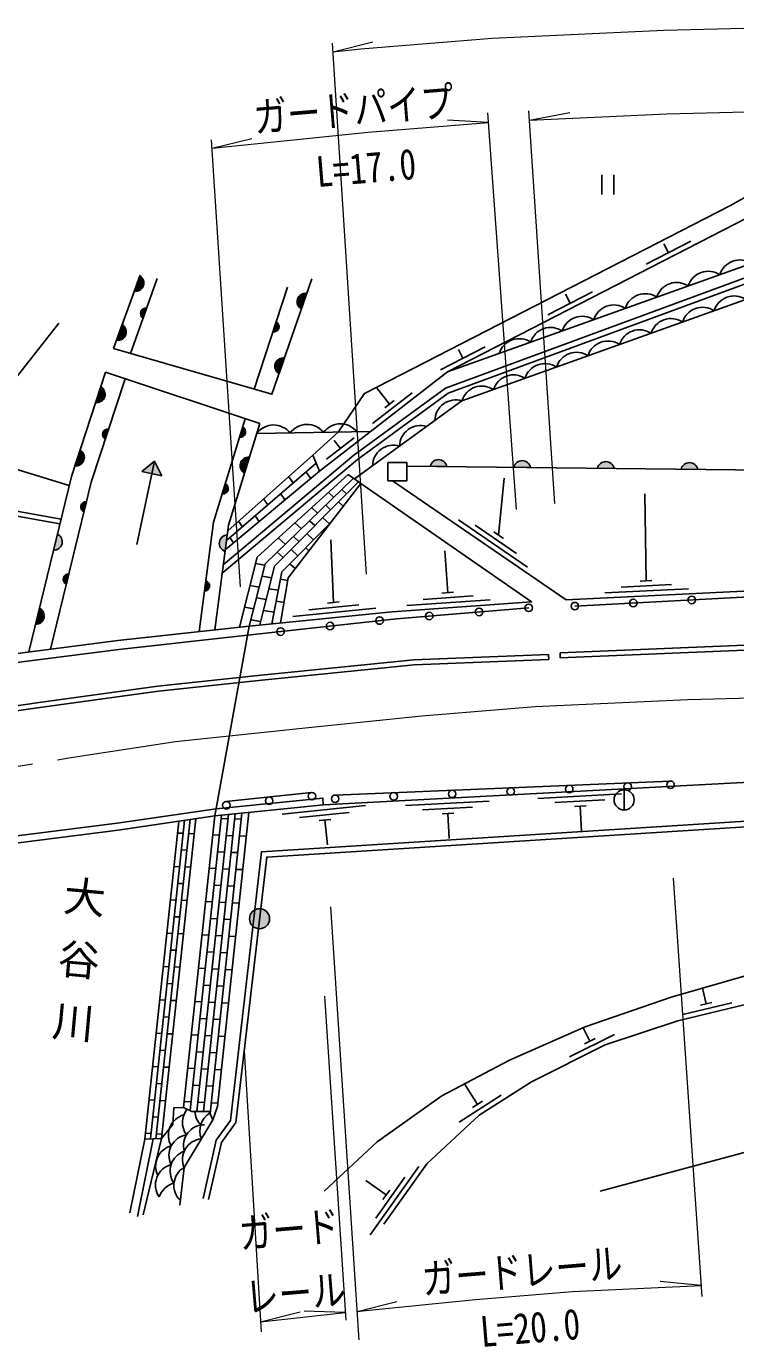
# Model space of a CAD drawing. Units: millimetres, scale not verified. Extents: x 40000 to 680000, y 20000 to 380000.
# Drawn here: x 402011 to 444436, y 259712 to 337708 of the extents above; entities that cross this region are included whole.
import ezdxf
from ezdxf.enums import TextEntityAlignment as Align

# ---------------------------------------------------------------- set-up
doc = ezdxf.new("R2010")
doc.units = ezdxf.units.MM
doc.header["$LTSCALE"] = 1000
doc.linetypes.add('CHAIN', pattern=[18.5, 12, -1.5, 3.5, -1.5])
for name, color, linetype, lineweight in [('M-BGD', 7, 'Continuous', 25), ('M-BMK', 2, 'CHAIN', 13), ('M-STR-HTXT', 7, 'Continuous', 13), ('M-STR-STR1', 1, 'Continuous', 25)]:
    doc.layers.add(name, color=color, linetype=linetype, lineweight=lineweight)
doc.layers.add('M-BMK-HTXT', color=7, linetype='Continuous')
doc.styles.add('@ＭＳ ゴシック', font='')
doc.styles.add('ＭＳ ゴシック', font='')
doc.styles.get('@ＭＳ ゴシック').set_extended_font_data('@MS Gothic')
doc.styles.get('ＭＳ ゴシック').set_extended_font_data('MS Gothic')

msp = doc.modelspace()

# ---------------------------------------------------------------- hatches: boundary and pattern name
at = {"layer": 'M-BGD'}
for points in [[(408806, 322796, -0.82183), (408471, 321864)], [(418457, 320807, -0.82183), (418779, 321744)], [(409003, 320267), (409215, 320856, 0.84072)], [(407419, 318945, 0.82183), (407755, 319877)], [(416766, 319434), (416960, 320029, -0.84072)], [(417129, 316954, -0.82183), (417452, 317890)], [(406479, 316167, -0.82183), (406170, 315225)], [(406746, 313038), (406942, 313632, 0.84072)], [(414958, 313753), (414774, 313155, 0.84072)], [(405235, 312382, -0.82183), (404925, 311441)], [(410131, 310844), (409533, 310970), (408935, 311096), (409694, 311730)], [(415065, 311007, -0.82183), (415357, 311954)], [(426167, 311413, -0.82183), (427157, 311401)], [(431166, 311354, -0.82183), (432157, 311343)], [(436166, 311295, -0.82183), (437157, 311284)], [(441166, 311236, -0.82183), (442156, 311225)], [(413919, 310373), (413735, 309775, 0.84072)], [(405617, 309301), (405470, 308693, -0.84072)], [(403646, 306401, 0.82183), (403880, 307364)], [(413901, 306336, -0.82183), (414031, 307318)], [(404569, 304985), (404421, 304377, -0.84072)], [(412669, 303951), (412751, 304572, -0.84072)], [(402804, 302936, -0.82183), (402571, 301973)], [(415363, 284391, -1), (416563, 284391, -0.41421), (415963, 283791, -0.41421)]]:
    msp.add_hatch(color=256, dxfattribs=at).paths.add_polyline_path(points)

# ---------------------------------------------------------------- linework, layer by layer
for p, q in [((436430, 328831), (436430, 327657)), ((437130, 328831), (437130, 327657)), ((439073, 323487), (441742, 324857)), ((440408, 324172), (440134, 324706)), ((446027, 323771), (427196, 317054)), ((409852, 322628), (408246, 318162)), ((408806, 322796), (408471, 321864)), ((417641, 322114), (415650, 316021)), ((418457, 320807), (418779, 321744)), ((433199, 320472), (435868, 321842)), ((434534, 321157), (434260, 321691)), ((409003, 320267), (409215, 320856)), ((407755, 319877), (407419, 318945)), ((416960, 320029), (416766, 319434)), ((426785, 317180), (429454, 318550)), ((428120, 317865), (427846, 318399)), ((417129, 316954), (417452, 317890)), ((406763, 317030), (415976, 313966)), ((406479, 316167), (406170, 315225)), ((423725, 315124), (422946, 316128)), ((422723, 313968), (425094, 315805)), ((423448, 314909), (424002, 315338)), ((406746, 313038), (406942, 313632)), ((414958, 313753), (414774, 313155)), ((415791, 313366), (422589, 313484)), ((419141, 312085), (420666, 313451)), ((419966, 311832), (421627, 313118)), ((420796, 312475), (420429, 312949)), ((405235, 312382), (404925, 311441)), ((414064, 307566), (419141, 312085)), ((419555, 311134), (419141, 312085)), ((408638, 306739), (409694, 311730)), ((409694, 311730), (408935, 311096)), ((409694, 311730), (410131, 310844)), ((413988, 306989), (419348, 311609)), ((415065, 311007), (415357, 311954)), ((471659, 310877), (424767, 311430)), ((426167, 311413), (427157, 311401)), ((431166, 311354), (432157, 311343)), ((436166, 311295), (437157, 311284)), ((441166, 311236), (442156, 311225)), ((410131, 310844), (408935, 311096)), ((413913, 306427), (419555, 311134)), ((417702, 310803), (417978, 310428)), ((418737, 311083), (419025, 310692)), ((430250, 307304), (430584, 310711)), ((413919, 310373), (413735, 309775)), ((417218, 309773), (417487, 309408)), ((420400, 309556), (420077, 309850)), ((421158, 309773), (420882, 310024)), ((439067, 304573), (438993, 309776)), ((405470, 308693), (405617, 309301)), ((416201, 309468), (416458, 309118)), ((419436, 308621), (419079, 308945)), ((420212, 308821), (419918, 309089)), ((420966, 309041), (420685, 309297)), ((414700, 308133), (414939, 307809)), ((415698, 308464), (415948, 308124)), ((419265, 307870), (418954, 308153)), ((420140, 307980), (419738, 308345)), ((427849, 308224), (431972, 305395)), ((403880, 307364), (403646, 306401)), ((413901, 306336), (414031, 307318)), ((418472, 307685), (418081, 308041)), ((419195, 307027), (418792, 307394)), ((419736, 307442), (419667, 307504)), ((428843, 307906), (431317, 306208)), ((429961, 307502), (430539, 307106)), ((414179, 307154), (414409, 306841)), ((417508, 306749), (417083, 307136)), ((418318, 306918), (417990, 307217)), ((418915, 306375), (418723, 306550)), ((420377, 303282), (420227, 307018)), ((417372, 305967), (417026, 306281)), ((418250, 306074), (417845, 306442)), ((427210, 303864), (427036, 306361)), ((404421, 304377), (404569, 304985)), ((415725, 305601), (416285, 305506)), ((418095, 305308), (417778, 305597)), ((412751, 304572), (412669, 303951)), ((415397, 304296), (415950, 304203)), ((416117, 304855), (416691, 304758)), ((417216, 304669), (417645, 304597)), ((437583, 304200), (440580, 304348)), ((438717, 304556), (439416, 304591)), ((415782, 303551), (416367, 303453)), ((416529, 304105), (417089, 304011)), ((424758, 303091), (429746, 303440)), ((425735, 303460), (428728, 303669)), ((426861, 303840), (427560, 303888)), ((436599, 303851), (441593, 304098)), ((402804, 302936), (402571, 301973)), ((415069, 302992), (415614, 302900)), ((416204, 302800), (416836, 302693)), ((416962, 303352), (417426, 303274)), ((417949, 302435), (422924, 302934)), ((418914, 302834), (421899, 303133)), ((420029, 303247), (420725, 303317)), ((415446, 302248), (416042, 302147)), ((416709, 302035), (416803, 302019)), ((433255, 299872), (433243, 300172)), ((433936, 299967), (433923, 300266)), ((420475, 291780), (440519, 292615)), ((413958, 291390), (419071, 291935)), ((437594, 291841), (432601, 291574)), ((437755, 292091), (437755, 290891)), ((422293, 291144), (417320, 290632)), ((429684, 291417), (424691, 291150)), ((428702, 291064), (425706, 290904)), ((436611, 291488), (433615, 291328)), ((435479, 291127), (434780, 291090)), ((435129, 291108), (435210, 289610)), ((411149, 290214), (409107, 271223)), ((411486, 290263), (409441, 271236)), ((411824, 290313), (409774, 271250)), ((412162, 290363), (410108, 271263)), ((411427, 273108), (413283, 290529)), ((411812, 272929), (413691, 290570)), ((412210, 272883), (414099, 290611)), ((412614, 272883), (414507, 290653)), ((413003, 272747), (414915, 290694)), ((413452, 273176), (415323, 290735)), ((413672, 290386), (414073, 290367)), ((414475, 290348), (414877, 290329)), ((421329, 290743), (418345, 290436)), ((420216, 290327), (419520, 290255)), ((419868, 290291), (420022, 288799)), ((427569, 290703), (426870, 290666)), ((427220, 290684), (427300, 289186)), ((411073, 289507), (411403, 289492)), ((411734, 289476), (412065, 289460)), ((413164, 289409), (413566, 289390)), ((413967, 289371), (414369, 289352)), ((414770, 289333), (415172, 289314)), ((411296, 288496), (411627, 288480)), ((413460, 288394), (413861, 288375)), ((414263, 288356), (414664, 288337)), ((410859, 287515), (411189, 287499)), ((411520, 287484), (411850, 287468)), ((412952, 287416), (413353, 287398)), ((413755, 287379), (414157, 287360)), ((414558, 287341), (414960, 287322)), ((411082, 286503), (411413, 286488)), ((413247, 286401), (413649, 286383)), ((414050, 286364), (414452, 286345)), ((410644, 285523), (410975, 285507)), ((411306, 285492), (411636, 285476)), ((412740, 285424), (413141, 285405)), ((413543, 285386), (413944, 285368)), ((414346, 285349), (414747, 285330)), ((410868, 284511), (411199, 284496)), ((413035, 284409), (413437, 284390)), ((413838, 284371), (414240, 284353)), ((410430, 283531), (410761, 283515)), ((411091, 283500), (411422, 283484)), ((412527, 283432), (412929, 283413)), ((413330, 283394), (413732, 283375)), ((414134, 283356), (414535, 283337)), ((410654, 282519), (410984, 282504)), ((412823, 282417), (413224, 282398)), ((413626, 282379), (414027, 282360)), ((410216, 281539), (410547, 281523)), ((410877, 281508), (411208, 281492)), ((412315, 281440), (412717, 281421)), ((413118, 281402), (413520, 281383)), ((413921, 281364), (414323, 281345)), ((410440, 280527), (410770, 280511)), ((412610, 280425), (413012, 280406)), ((413414, 280387), (413815, 280368)), ((442655, 279312), (442431, 280239)), ((410002, 279547), (410333, 279531)), ((410663, 279515), (410994, 279500)), ((412103, 279448), (412504, 279429)), ((412906, 279410), (413307, 279391)), ((413709, 279372), (414111, 279353)), ((441268, 278668), (444184, 279374)), ((442315, 279230), (442995, 279395)), ((410225, 278535), (410556, 278519)), ((412398, 278433), (412800, 278414)), ((413201, 278395), (413603, 278376)), ((435702, 277075), (435297, 277880)), ((409788, 277554), (410118, 277539)), ((410449, 277523), (410780, 277508)), ((411890, 277455), (412292, 277436)), ((412694, 277418), (413095, 277399)), ((413497, 277380), (413898, 277361)), ((434496, 276134), (437177, 277480)), ((435389, 276918), (436014, 277232)), ((410011, 276543), (410342, 276527)), ((412186, 276440), (412587, 276421)), ((412989, 276403), (413391, 276384)), ((409574, 275562), (409904, 275547)), ((410235, 275531), (410565, 275516)), ((411678, 275463), (412080, 275444)), ((412481, 275425), (412883, 275406)), ((413284, 275388), (413686, 275369)), ((409797, 274551), (410128, 274535)), ((411974, 274448), (412375, 274429)), ((412777, 274410), (413178, 274391)), ((427888, 272243), (430415, 273859)), ((428990, 273304), (428207, 274528)), ((409359, 273570), (409690, 273555)), ((410021, 273539), (410351, 273523)), ((411466, 273471), (411867, 273452)), ((412269, 273433), (412671, 273414)), ((413072, 273395), (413474, 273376)), ((413165, 272374), (413452, 273176)), ((428695, 273115), (429285, 273492)), ((409583, 272558), (409914, 272543)), ((409145, 271578), (409476, 271562)), ((409806, 271547), (410137, 271531)), ((409107, 271223), (408216, 266815)), ((409608, 271243), (408662, 266600)), ((409003, 266699), (410108, 271263)), ((409107, 271223), (410108, 271263)), ((422584, 265510), (425479, 269587)), ((423542, 267896), (422319, 268764)), ((422918, 266499), (424655, 268945)), ((423340, 267611), (423745, 268181))]:
    msp.add_line(p, q, dxfattribs=at)
for points in [[(420666, 313451), (422244, 315768), (444082, 326976), (448130, 329246), (452170, 330846), (467703, 328271), (475231, 323626), (480758, 321717), (487074, 320742), (474860, 329808)], [(419555, 311134), (427196, 317054), (449418, 328460), (453762, 329251), (461685, 328231), (466294, 327439), (472259, 323748), (490852, 316975), (495779, 313407), (498968, 308529)], [(505691, 305324), (497509, 308241), (492546, 312806), (486382, 316228), (474294, 318088), (471880, 319926), (466725, 322031), (455582, 324645), (446753, 323321), (427074, 316082), (421607, 312089), (413796, 305535)], [(505594, 304992), (497327, 307940), (492343, 312524), (486268, 315896), (474155, 317760), (471707, 319624), (466620, 321701), (455567, 324294), (446839, 322985), (427239, 315775), (421820, 311817), (413729, 305029)], [(495860, 308240), (491916, 311521), (485789, 315280), (473935, 317268), (472508, 318445), (466159, 320728), (455219, 323438), (447970, 322438), (428062, 315325), (421632, 310658)], [(408821, 322836), (407242, 318452), (416703, 315716), (419080, 322617)], [(398815, 312027), (400991, 316189), (403975, 319959)], [(402170, 300323), (404717, 310807), (406763, 317030)], [(403477, 300490), (405901, 310469), (407932, 316645)], [(412351, 301540), (413215, 308083), (415112, 314253)], [(413282, 301644), (414106, 307889), (415976, 313966)], [(286532, 297744), (288622, 298389), (302844, 296924), (307099, 295120), (319144, 294805), (331101, 294978), (343340, 296141), (354894, 298026), (363215, 299583), (371253, 297976), (382100, 300206), (385269, 304842), (394313, 308544), (397760, 312350), (404584, 310261)], [(414773, 301809), (415824, 305995), (421256, 310918), (422008, 310397)], [(415350, 301873), (416304, 305581), (421575, 310697)], [(415990, 301938), (416865, 305457), (421873, 310491)], [(423920, 310556), (434297, 303436), (451419, 304283), (460221, 304167), (471162, 303667), (478170, 303070), (490123, 301529)], [(415350, 301873), (423898, 302730), (432227, 303313), (422008, 310397), (417671, 304757), (417226, 302061)], [(369851, 295190), (372528, 297093), (385681, 300292), (397224, 309486), (404098, 308262)], [(370414, 294874), (372655, 296815), (385816, 300016), (397305, 309166), (404027, 307970)], [(416704, 302009), (417302, 305116), (420185, 308025)], [(489408, 301367), (473842, 303098), (464333, 303640), (455578, 303883), (449321, 303829), (434808, 303063)], [(415250, 301324), (424145, 302312), (432051, 302960)], [(433923, 300266), (449770, 300927), (462282, 300876), (475452, 300035), (483947, 299310), (492982, 298221)], [(433936, 299967), (449776, 300627), (462272, 300576), (475429, 299736), (483916, 299011), (492946, 297923)], [(396641, 296419), (402785, 297305), (409880, 298280), (416061, 298946), (425193, 299847), (433243, 300172)], [(396684, 296122), (402827, 297008), (409917, 297982), (416092, 298647), (425214, 299547), (433255, 299872)], [(413283, 290529), (419800, 291188), (450839, 292852), (462724, 292740), (476084, 292019), (483063, 291219)], [(412585, 267685), (413369, 271160), (414219, 272340), (416082, 288394), (461405, 291261), (475193, 291126), (482770, 290632), (483437, 291972)], [(412919, 267610), (413688, 271016), (414550, 272212), (416390, 288070), (461414, 290918), (475181, 290784), (482976, 290275), (483583, 291497)], [(413362, 290962), (419753, 291601), (419776, 291186)], [(419829, 268122), (423001, 271071), (426855, 273818), (430900, 275943), (435418, 277934), (440570, 279708), (447227, 281607), (454725, 282532), (459943, 282882), (471868, 283140)], [(423402, 266144), (425968, 269758), (429096, 272659), (432211, 274651), (436614, 276862), (440958, 278284), (446397, 279601), (453728, 280781), (461991, 281662), (471885, 282112)], [(410108, 271263), (410791, 272101), (410840, 273088), (411427, 273108)], [(411427, 273108), (411912, 272883), (412944, 272883), (413165, 272374), (411456, 269537), (411201, 267273)], [(436328, 268125), (446854, 270936), (455202, 272430), (461229, 272888), (467863, 272769), (471868, 272351), (486042, 268126)]]:
    msp.add_lwpolyline(points, dxfattribs=at)
msp.add_lwpolyline([(423637, 311643), (424767, 311643), (424767, 310556), (423637, 310556)], close=True, dxfattribs=at)
for centre, radius in [((438303, 303247), 225), ((441798, 303432), 225), ((426111, 302473), 225), ((429081, 302717), 225), ((432051, 302960), 225), ((434808, 303063), 225), ((420182, 301872), 225), ((423143, 302201), 225), ((417220, 301543), 225), ((437969, 292284), 225), ((440529, 292391), 225), ((419095, 291711), 225), ((420484, 291555), 225), ((423981, 291701), 225), ((427478, 291847), 225), ((430975, 291992), 225), ((434472, 292138), 225), ((437755, 291491), 600), ((413982, 291167), 225), ((416538, 291439), 225), ((415963, 284391), 600)]:
    msp.add_circle(centre, radius, dxfattribs=at)
for centre, radius, start, end in [((444666, 322490), 1250, 56.50223, 162.76244), ((442782, 321818), 1250, 56.50223, 162.76244), ((408546, 322363), 505, 261.36524, 59.02343), ((440899, 321146), 1250, 56.50223, 162.76244), ((418710, 321244), 505, 82.16736, 239.82555), ((439015, 320474), 1250, 56.50223, 162.76244), ((444323, 320338), 1250, 56.53189, 162.79209), ((409160, 320543), 318, 80.11675, 240.33448), ((437131, 319802), 1250, 56.50223, 162.76244), ((442440, 319665), 1250, 56.53189, 162.79209), ((407495, 319444), 505, 261.36524, 59.02343), ((416811, 319749), 318, 261.79874, 62.01648), ((435248, 319130), 1250, 56.50223, 162.76244), ((440557, 318992), 1250, 56.53189, 162.79209), ((431480, 317786), 1250, 56.50223, 162.76244), ((433364, 318458), 1250, 56.50223, 162.76244), ((438673, 318319), 1250, 56.53189, 162.79209), ((434906, 316974), 1250, 56.53189, 162.79209), ((436790, 317647), 1250, 56.53189, 162.79209), ((417383, 317390), 505, 82.16736, 239.82555), ((433023, 316301), 1250, 56.53189, 162.79209), ((431140, 315628), 1250, 56.53189, 162.79209), ((406232, 315727), 505, 262.96539, 60.62358), ((429256, 314955), 1250, 56.53189, 162.79209), ((427693, 314130), 1250, 72.8406, 179.10081), ((406896, 313318), 318, 81.68562, 241.90335), ((414814, 313470), 318, 262.79661, 63.01435), ((416804, 312633), 1250, 37.86899, 144.12919), ((418803, 312668), 1250, 37.86899, 144.12919), ((420803, 312703), 1250, 37.86899, 144.12919), ((425586, 312601), 1250, 72.8406, 179.10081), ((404987, 311942), 505, 262.96539, 60.62358), ((423968, 311426), 1250, 72.8406, 179.10081), ((415304, 311451), 505, 84.07638, 241.73458), ((426661, 311310), 505, 10.49592, 168.15411), ((431661, 311251), 505, 10.49592, 168.15411), ((436660, 311192), 505, 10.49592, 168.15411), ((441660, 311133), 505, 10.49592, 168.15411), ((413775, 310090), 318, 262.79661, 63.01435), ((405596, 308984), 318, 86.2361, 246.45383), ((403668, 306905), 505, 267.51587, 65.17406), ((414063, 306814), 505, 93.65307, 251.31126), ((404548, 304668), 318, 86.2361, 246.45383), ((412656, 304269), 318, 272.3733, 72.59103), ((402592, 302478), 505, 267.51587, 65.17406), ((412609, 272209), 1250, 140.40151, 215.4801), ((411763, 271463), 1250, 104.58372, 210.84393), ((413351, 272932), 1250, 182.27597, 223.67408), ((413647, 271720), 1250, 121.81332, 202.05537), ((411802, 270252), 1250, 99.70219, 205.96239), ((412665, 270838), 1250, 89.30961, 195.56981), ((411005, 269613), 1250, 104.58372, 205.96239), ((412614, 270007), 1250, 95.79516, 202.05537), ((411868, 269321), 1250, 108.99746, 215.25766), ((410993, 268495), 1250, 104.58372, 215.25766), ((412089, 268460), 1250, 120.45296, 226.71317), ((411162, 267390), 1250, 104.58372, 162.12756)]:
    msp.add_arc(centre, radius, start, end, dxfattribs=at)
at = {"layer": 'M-BMK'}
msp.add_lwpolyline([(390559, 291706), (404563, 294002), (410940, 294979), (418699, 295803), (425672, 296510), (432429, 297068), (441564, 297487), (450146, 297707), (456619, 297689), (461620, 297605), (469114, 297248), (478928, 296591), (486422, 295817), (491837, 295093), (501875, 293442), (507392, 292283), (516040, 290225), (527414, 287180), (532439, 285727), (540204, 283153), (566313, 274425)], dxfattribs=at)
at = {"layer": 'M-STR-HTXT'}
for p, q in [((422366, 304969), (420325, 336682)), ((420357, 336176), (422741, 336761)), ((431318, 308836), (429605, 332524)), ((433623, 309199), (432056, 332648)), ((432093, 332090), (434506, 332542)), ((429646, 331958), (427195, 332098)), ((414822, 304221), (413097, 330906)), ((413129, 330409), (415510, 331005)), ((440683, 286815), (442408, 261824)), ((422191, 254867), (420231, 285095)), ((419848, 279773), (421116, 260419)), ((415044, 276470), (416052, 259714)), ((442362, 262487), (439918, 262717)), ((421798, 260935), (424179, 261532)), ((416015, 260322), (418397, 260918)), ((416015, 260322), (421087, 260860)), ((421087, 260860), (418634, 260943))]:
    msp.add_line(p, q, dxfattribs=at)
for points in [[(420357, 336176), (422008, 336343), (429865, 336993), (440137, 337464), (449688, 337708), (457010, 337688), (462908, 337589), (471401, 337185), (482321, 336454), (491130, 335543), (492456, 335366)], [(432093, 332090), (440315, 332466), (449745, 332708), (456961, 332688), (462747, 332591), (471115, 332193), (481897, 331471), (490541, 330577), (492008, 330381)], [(413129, 330409), (415087, 330616), (422466, 331364), (429646, 331958)], [(421798, 260935), (422311, 260990), (428878, 261656), (434672, 262134), (442362, 262487)]]:
    msp.add_lwpolyline(points, dxfattribs=at)
at = {"layer": 'M-STR-STR1'}
msp.add_line((415350, 301873), (413283, 290529), dxfattribs=at)
for points in [[(400403, 300099), (407489, 301000), (415350, 301873)], [(400337, 299551), (407552, 300469), (415250, 301324)], [(399084, 289039), (407455, 290090), (413362, 290962)], [(399033, 288612), (407511, 289676), (413283, 290529)]]:
    msp.add_lwpolyline(points, dxfattribs=at)

# ---------------------------------------------------------------- texts
at = {"layer": 'M-BMK-HTXT', "style": '@ＭＳ ゴシック'}
msp.add_text('大 谷 川', height=1833, rotation=264.809, dxfattribs=at).set_placement((405597, 286953), align=Align.MIDDLE_LEFT)
at = {"layer": 'M-STR-HTXT', "style": 'ＭＳ ゴシック', "width": 0.8}
for s, p in [('ガードパイプ', (421719, 331289)), ('L=17.0', (422450, 327790)), ('ガード', (417853, 264372)), ('ガードレール', (431775, 261895)), ('レール', (418221, 260563)), ('L=20.0', (432260, 258505))]:
    msp.add_text(s, height=1833, rotation=4.724, dxfattribs=at).set_placement(p, align=Align.BOTTOM_CENTER)

doc.saveas('drawing.dxf')
